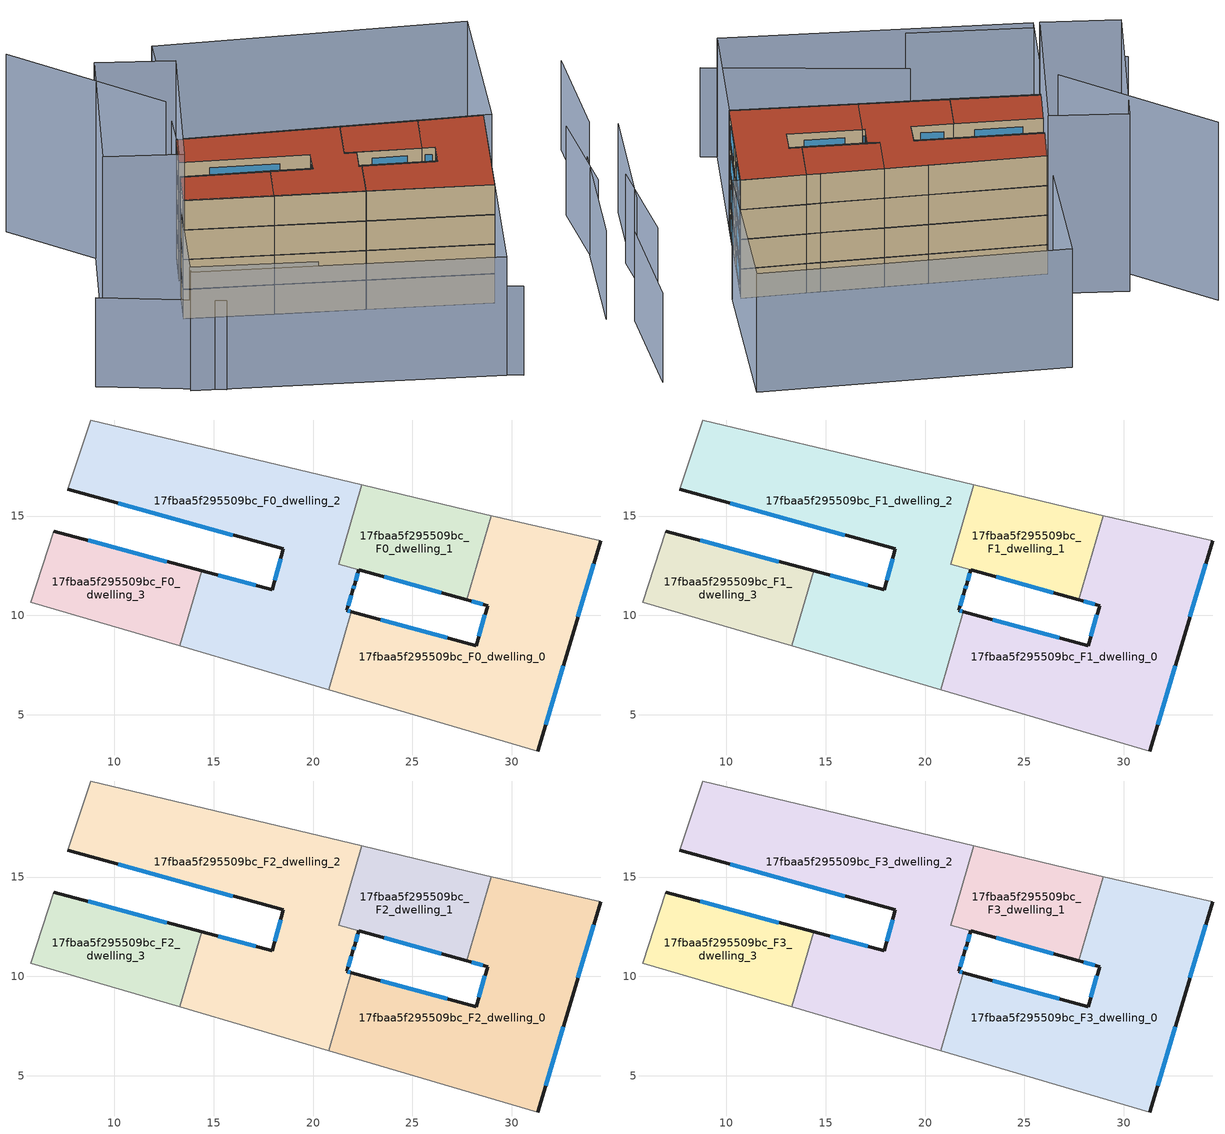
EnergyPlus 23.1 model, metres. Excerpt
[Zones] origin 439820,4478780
17fbaa5f295509bc_F0_dwelling_0
 floor ground (EU_floor_Construction): 31.33,3.17 32.99,8.77 34.48,13.75 28.98,15.02 27.74,10.78 28.79,10.49 28.22,8.47 21.94,10.18 20.78,6.26 z0
 wall outside (EU_wall_Construction): 21.94,10.18 28.22,8.47 28.79,10.49 27.74,10.78 / 34.48,13.75 32.99,8.77 31.33,3.17 z0:3
 wall adiabatic (EU_wall_Construction): 28.98,15.02 34.48,13.75 / 31.33,3.17 20.78,6.26 z0:3
 wall to 17fbaa5f295509bc_F0_dwelling_2 (EU_wall_Construction): 20.78,6.26 21.94,10.18 z0:3
 wall to 17fbaa5f295509bc_F0_dwelling_1 (EU_wall_Construction): 27.74,10.78 28.98,15.02 z0:3
 window (EU_Window_Construction): 23.41,9.78 26.75,8.87 / 28.36,8.94 28.66,10.02 / 28.54,10.56 27.99,10.72 / 34.13,12.59 33.34,9.94 / 32.6,7.46 31.72,4.48 z0.7:2.3
17fbaa5f295509bc_F0_dwelling_1
 floor ground (EU_floor_Construction): 27.74,10.78 28.98,15.02 27.8,15.29 22.46,16.58 21.28,12.58 z0
 wall outside (EU_wall_Construction): 27.74,10.78 22.31,12.29 z0:3
 wall adiabatic (EU_wall_Construction): 22.46,16.58 27.8,15.29 28.98,15.02 z0:3
 wall to 17fbaa5f295509bc_F0_dwelling_2 (EU_wall_Construction): 22.31,12.29 21.28,12.58 22.46,16.58 z0:3
 window (EU_Window_Construction): 26.47,11.14 23.58,11.94 z0.7:2.3
17fbaa5f295509bc_F0_dwelling_2
 floor ground (EU_floor_Construction): 20.78,6.26 21.94,10.18 21.7,10.25 22,11.25 22.01,11.28 22.09,11.57 22.31,12.29 21.28,12.58 22.45,16.58 18.76,17.47 8.82,19.83 7.65,16.34 18.51,13.34 17.95,11.28 14.39,12.24 13.28,8.46 z0
 wall outside (EU_wall_Construction): 14.39,12.24 17.95,11.28 18.51,13.34 7.65,16.34 / 22.31,12.29 22.09,11.57 22.01,11.28 22,11.25 21.7,10.25 21.94,10.18 z0:3
 wall adiabatic (EU_wall_Construction): 7.65,16.34 8.82,19.83 18.76,17.47 22.45,16.58 / 20.78,6.26 13.28,8.46 z0:3
 wall to 17fbaa5f295509bc_F0_dwelling_3 (EU_wall_Construction): 13.28,8.46 14.39,12.24 z0:3
 window (EU_Window_Construction): 15.22,12.02 17.12,11.5 / 18.08,11.76 18.38,12.86 / 15.97,14.04 10.19,15.63 / 22.26,12.12 22.14,11.74 / 22.07,11.5 22.03,11.35 / 21.93,11.02 21.77,10.49 / 21.75,10.23 21.88,10.2 z0.7:2.3
17fbaa5f295509bc_F0_dwelling_3
 floor ground (EU_floor_Construction): 13.28,8.46 14.39,12.24 6.95,14.24 5.79,10.66 z0
 wall outside (EU_wall_Construction): 6.95,14.24 14.39,12.24 z0:3
 wall adiabatic (EU_wall_Construction): 13.28,8.46 5.79,10.66 6.95,14.24 z0:3
 window (EU_Window_Construction): 8.69,13.77 12.65,12.71 z0.7:2.3
17fbaa5f295509bc_F1_dwelling_0
 floor to 17fbaa5f295509bc_F0_dwelling_0 (EU_floor_Construction): 31.33,3.17 32.99,8.77 34.48,13.75 28.98,15.02 27.74,10.78 28.79,10.49 28.22,8.47 21.94,10.18 20.78,6.26 z3
 wall outside (EU_wall_Construction): 21.94,10.18 28.22,8.47 28.79,10.49 27.74,10.78 / 34.48,13.75 32.99,8.77 31.33,3.17 z3:6
 wall adiabatic (EU_wall_Construction): 28.98,15.02 34.48,13.75 / 31.33,3.17 20.78,6.26 z3:6
 wall to 17fbaa5f295509bc_F1_dwelling_2 (EU_wall_Construction): 20.78,6.26 21.94,10.18 z3:6
 wall to 17fbaa5f295509bc_F1_dwelling_1 (EU_wall_Construction): 27.74,10.78 28.98,15.02 z3:6
 window (EU_Window_Construction): 23.41,9.78 26.75,8.87 / 28.36,8.94 28.66,10.02 / 28.54,10.56 27.99,10.72 / 34.13,12.59 33.34,9.94 / 32.6,7.46 31.72,4.48 z3.7:5.3
17fbaa5f295509bc_F1_dwelling_1
 floor to 17fbaa5f295509bc_F0_dwelling_1 (EU_floor_Construction): 27.74,10.78 28.98,15.02 27.8,15.29 22.46,16.58 21.28,12.58 z3
 wall outside (EU_wall_Construction): 27.74,10.78 22.31,12.29 z3:6
 wall adiabatic (EU_wall_Construction): 22.46,16.58 27.8,15.29 28.98,15.02 z3:6
 wall to 17fbaa5f295509bc_F1_dwelling_2 (EU_wall_Construction): 22.31,12.29 21.28,12.58 22.46,16.58 z3:6
 window (EU_Window_Construction): 26.47,11.14 23.58,11.94 z3.7:5.3
17fbaa5f295509bc_F1_dwelling_2
 floor to 17fbaa5f295509bc_F0_dwelling_2 (EU_floor_Construction): 20.78,6.26 21.94,10.18 21.7,10.25 22,11.25 22.01,11.28 22.09,11.57 22.31,12.29 21.28,12.58 22.46,16.58 18.76,17.47 8.82,19.83 7.65,16.34 18.51,13.34 17.95,11.28 14.39,12.24 13.28,8.46 z3
 wall outside (EU_wall_Construction): 14.39,12.24 17.95,11.28 18.51,13.34 7.65,16.34 / 22.31,12.29 22.09,11.57 22.01,11.28 22,11.25 21.7,10.25 21.94,10.18 z3:6
 wall adiabatic (EU_wall_Construction): 7.65,16.34 8.82,19.83 18.76,17.47 22.45,16.58 / 20.78,6.26 13.28,8.46 z3:6
 wall to 17fbaa5f295509bc_F1_dwelling_3 (EU_wall_Construction): 13.28,8.46 14.39,12.24 z3:6
 window (EU_Window_Construction): 15.22,12.02 17.12,11.5 / 18.08,11.76 18.38,12.86 / 15.97,14.04 10.19,15.63 / 22.26,12.12 22.14,11.74 / 22.07,11.5 22.03,11.35 / 21.93,11.02 21.77,10.49 / 21.75,10.23 21.88,10.2 z3.7:5.3
17fbaa5f295509bc_F1_dwelling_3
 floor to 17fbaa5f295509bc_F0_dwelling_3 (EU_floor_Construction): 13.28,8.46 14.39,12.24 6.95,14.24 5.79,10.66 z3
 wall outside (EU_wall_Construction): 6.95,14.24 14.39,12.24 z3:6
 wall adiabatic (EU_wall_Construction): 13.28,8.46 5.79,10.66 6.95,14.24 z3:6
 window (EU_Window_Construction): 8.69,13.77 12.65,12.71 z3.7:5.3
17fbaa5f295509bc_F2_dwelling_0
 floor to 17fbaa5f295509bc_F1_dwelling_0 (EU_floor_Construction): 31.33,3.17 32.99,8.77 34.48,13.75 28.98,15.02 27.74,10.78 28.79,10.49 28.22,8.47 21.94,10.18 20.78,6.26 z6
 wall outside (EU_wall_Construction): 21.94,10.18 28.22,8.47 28.79,10.49 27.74,10.78 / 34.48,13.75 32.99,8.77 31.33,3.17 z6:9
 wall adiabatic (EU_wall_Construction): 28.98,15.02 34.48,13.75 / 31.33,3.17 20.78,6.26 z6:9
 wall to 17fbaa5f295509bc_F2_dwelling_2 (EU_wall_Construction): 20.78,6.26 21.94,10.18 z6:9
 wall to 17fbaa5f295509bc_F2_dwelling_1 (EU_wall_Construction): 27.74,10.78 28.98,15.02 z6:9
 window (EU_Window_Construction): 23.41,9.78 26.75,8.87 / 28.36,8.94 28.66,10.02 / 28.54,10.56 27.99,10.72 / 34.13,12.59 33.34,9.94 / 32.6,7.46 31.72,4.48 z6.7:8.3
17fbaa5f295509bc_F2_dwelling_1
 floor to 17fbaa5f295509bc_F1_dwelling_1 (EU_floor_Construction): 27.74,10.78 28.98,15.02 27.8,15.29 22.46,16.58 21.28,12.58 z6
 wall outside (EU_wall_Construction): 27.74,10.78 22.31,12.29 z6:9
 wall adiabatic (EU_wall_Construction): 22.46,16.58 27.8,15.29 28.98,15.02 z6:9
 wall to 17fbaa5f295509bc_F2_dwelling_2 (EU_wall_Construction): 22.31,12.29 21.28,12.58 22.46,16.58 z6:9
 window (EU_Window_Construction): 26.47,11.14 23.58,11.94 z6.7:8.3
17fbaa5f295509bc_F2_dwelling_2
 floor to 17fbaa5f295509bc_F1_dwelling_2 (EU_floor_Construction): 20.78,6.26 21.94,10.18 21.7,10.25 22,11.25 22.01,11.28 22.09,11.57 22.31,12.29 21.28,12.58 22.46,16.58 18.76,17.47 8.82,19.83 7.65,16.34 18.51,13.34 17.95,11.28 14.39,12.24 13.28,8.46 z6
 wall outside (EU_wall_Construction): 14.39,12.24 17.95,11.28 18.51,13.34 7.65,16.34 / 22.31,12.29 22.09,11.57 22.01,11.28 22,11.25 21.7,10.25 21.94,10.18 z6:9
 wall adiabatic (EU_wall_Construction): 7.65,16.34 8.82,19.83 18.76,17.47 22.45,16.58 / 20.78,6.26 13.28,8.46 z6:9
 wall to 17fbaa5f295509bc_F2_dwelling_3 (EU_wall_Construction): 13.28,8.46 14.39,12.24 z6:9
 window (EU_Window_Construction): 15.22,12.02 17.12,11.5 / 18.08,11.76 18.38,12.86 / 15.97,14.04 10.19,15.63 / 22.26,12.12 22.14,11.74 / 22.07,11.5 22.03,11.35 / 21.93,11.02 21.77,10.49 / 21.75,10.23 21.88,10.2 z6.7:8.3
17fbaa5f295509bc_F2_dwelling_3
 floor to 17fbaa5f295509bc_F1_dwelling_3 (EU_floor_Construction): 13.28,8.46 14.39,12.24 6.95,14.24 5.79,10.66 z6
 wall outside (EU_wall_Construction): 6.95,14.24 14.39,12.24 z6:9
 wall adiabatic (EU_wall_Construction): 13.28,8.46 5.79,10.66 6.95,14.24 z6:9
 window (EU_Window_Construction): 8.69,13.77 12.65,12.71 z6.7:8.3
17fbaa5f295509bc_F3_dwelling_0
 floor to 17fbaa5f295509bc_F2_dwelling_0 (EU_floor_Construction): 31.33,3.17 32.99,8.77 34.48,13.75 28.98,15.02 27.74,10.78 28.79,10.49 28.22,8.47 21.94,10.18 20.78,6.26 z9
 wall outside (EU_wall_Construction): 21.94,10.18 28.22,8.47 28.79,10.49 27.74,10.78 / 34.48,13.75 32.99,8.77 31.33,3.17 z9:12
 wall adiabatic (EU_wall_Construction): 28.98,15.02 34.48,13.75 / 31.33,3.17 20.78,6.26 z9:12
 wall to 17fbaa5f295509bc_F3_dwelling_2 (EU_wall_Construction): 20.78,6.26 21.94,10.18 z9:12
 wall to 17fbaa5f295509bc_F3_dwelling_1 (EU_wall_Construction): 27.74,10.78 28.98,15.02 z9:12
 window (EU_Window_Construction): 23.41,9.78 26.75,8.87 / 28.36,8.94 28.66,10.02 / 28.54,10.56 27.99,10.72 / 34.13,12.59 33.34,9.94 / 32.6,7.46 31.72,4.48 z9.7:11.3
 roof outside (EU_roof_Construction): 34.48,13.75 32.99,8.77 31.33,3.17 20.78,6.26 21.94,10.18 28.22,8.47 28.79,10.49 27.74,10.78 28.98,15.02 z12
17fbaa5f295509bc_F3_dwelling_1
 floor to 17fbaa5f295509bc_F2_dwelling_1 (EU_floor_Construction): 27.74,10.78 28.98,15.02 27.8,15.29 22.46,16.58 21.28,12.58 z9
 wall outside (EU_wall_Construction): 27.74,10.78 22.31,12.29 z9:12
 wall adiabatic (EU_wall_Construction): 22.46,16.58 27.8,15.29 28.98,15.02 z9:12
 wall to 17fbaa5f295509bc_F3_dwelling_2 (EU_wall_Construction): 22.31,12.29 21.28,12.58 22.46,16.58 z9:12
 window (EU_Window_Construction): 26.47,11.14 23.58,11.94 z9.7:11.3
 roof outside (EU_roof_Construction): 28.98,15.02 27.74,10.78 21.28,12.58 22.46,16.58 27.8,15.29 z12
17fbaa5f295509bc_F3_dwelling_2
 floor to 17fbaa5f295509bc_F2_dwelling_2 (EU_floor_Construction): 20.78,6.26 21.94,10.18 21.7,10.25 22,11.25 22.01,11.28 22.09,11.57 22.31,12.29 21.28,12.58 22.46,16.58 18.76,17.47 8.82,19.83 7.65,16.34 18.51,13.34 17.95,11.28 14.39,12.24 13.28,8.46 z9
 wall outside (EU_wall_Construction): 14.39,12.24 17.95,11.28 18.51,13.34 7.65,16.34 / 22.31,12.29 22.09,11.57 22.01,11.28 22,11.25 21.7,10.25 21.94,10.18 z9:12
 wall adiabatic (EU_wall_Construction): 7.65,16.34 8.82,19.83 18.76,17.47 22.45,16.58 / 20.78,6.26 13.28,8.46 z9:12
 wall to 17fbaa5f295509bc_F3_dwelling_3 (EU_wall_Construction): 13.28,8.46 14.39,12.24 z9:12
 window (EU_Window_Construction): 15.22,12.02 17.12,11.5 / 18.08,11.76 18.38,12.86 / 15.97,14.04 10.19,15.63 / 22.26,12.12 22.14,11.74 / 22.07,11.5 22.03,11.35 / 21.93,11.02 21.77,10.49 / 21.75,10.23 21.88,10.2 z9.7:11.3
 roof outside (EU_roof_Construction): 22.46,16.58 21.28,12.58 22.31,12.29 22.09,11.57 22.01,11.28 22,11.25 21.7,10.25 21.94,10.18 20.78,6.26 13.28,8.46 14.39,12.24 17.95,11.28 18.51,13.34 7.65,16.34 8.82,19.83 18.76,17.47 z12
17fbaa5f295509bc_F3_dwelling_3
 floor to 17fbaa5f295509bc_F2_dwelling_3 (EU_floor_Construction): 13.28,8.46 14.39,12.24 6.95,14.24 5.79,10.66 z9
 wall outside (EU_wall_Construction): 6.95,14.24 14.39,12.24 z9:12
 wall adiabatic (EU_wall_Construction): 13.28,8.46 5.79,10.66 6.95,14.24 z9:12
 window (EU_Window_Construction): 8.69,13.77 12.65,12.71 z9.7:11.3
 roof outside (EU_roof_Construction): 14.39,12.24 13.28,8.46 5.79,10.66 6.95,14.24 z12
shading: 2.46,0.76 12.95,-2.43 / 31.33,3.17 28.13,-7.63 / 28.13,-7.63 2.29,0.02 / 2.29,0.02 5.49,10.82 / 5.49,10.82 31.33,3.17 / 35.18,13.52 8.82,19.83 / 8.82,19.83 12.24,34.12 / 12.24,34.12 38.6,27.81 / 38.6,27.81 35.18,13.52 z0:12; 12.94,-1.45 29.47,-8.17 / -4.99,3.59 5.16,-0.97 / 39.2,-2.65 42.01,8.7 / 41.5,4.95 42.05,13.75 / 44.11,13.62 45.46,23.46 z0:9; -3.16,28.9 6.73,17 / 9.87,22.63 5.14,8.74 / 5.14,8.74 -1.43,10.98 / -1.43,10.98 3.29,24.86 / 3.29,24.86 9.87,22.63 z0:18
[Building]
EU S2 Campaign: North Axis=0; Terrain=City; Solar Distribution=FullExterior
[Site:Location]
Madrid: Latitude=40.5; Longitude=-3.5; Time Zone=1; Elevation=609
[SizingPeriod:WeatherFileDays]
AnnualSizingPeriod: Begin Month=1; Begin Day of Month=1; End Month=12; End Day of Month=31; Day of Week for Start Day=Monday; Use Weather File Daylight Saving Period=No; Use Weather File Rain and Snow Indicators=No
[MATERIAL]
EU_InternalMass_Material: Roughness=MediumRough; Thickness=0.1; Conductivity=1; Density=1800; Specific Heat=900; Thermal Absorptance=0.9; Solar Absorptance=0.7; Visible Absorptance=0.7
[MATERIAL:NOMASS] Roughness=MediumRough; Thermal Absorptance=0.9; Solar Absorptance=0.7; Visible Absorptance=0.7
Name | Thermal Resistance
EU_wall_NoMass | 0.419739
EU_roof_NoMass | 0.352165
EU_floor_NoMass | 0.608284
[WINDOWMATERIAL:SIMPLEGLAZINGSYSTEM]
EU_Window_SimpleGlazing: UFactor=4.8352; Solar Heat Gain Coefficient=0.85; Visible Transmittance=0.85
[CONSTRUCTION]
EU_wall_Construction: EU_wall_NoMass
EU_roof_Construction: EU_roof_NoMass
EU_floor_Construction: EU_floor_NoMass
EU_InternalMass_Construction: EU_InternalMass_Material
EU_Window_Construction: EU_Window_SimpleGlazing
[ZONE] Type=1; Multiplier=1; Ceiling Height=autocalculate; Floor Area=autocalculate; Part of Total Floor Area=Yes
Name | Volume
17fbaa5f295509bc_F0_dwelling_0 | 243.064
17fbaa5f295509bc_F1_dwelling_0; 17fbaa5f295509bc_F2_dwelling_0; 17fbaa5f295509bc_F3_dwelling_0 | 243.065
17fbaa5f295509bc_F0_dwelling_1 | 86.064
17fbaa5f295509bc_F1_dwelling_1; 17fbaa5f295509bc_F2_dwelling_1; 17fbaa5f295509bc_F3_dwelling_1 | 86.0643
17fbaa5f295509bc_F0_dwelling_2 | 285.192
17fbaa5f295509bc_F1_dwelling_2; 17fbaa5f295509bc_F2_dwelling_2; 17fbaa5f295509bc_F3_dwelling_2 | 285.217
17fbaa5f295509bc_F0_dwelling_3 | 89.562
17fbaa5f295509bc_F1_dwelling_3; 17fbaa5f295509bc_F2_dwelling_3; 17fbaa5f295509bc_F3_dwelling_3 | 89.5624
[INTERNALMASS] Construction=EU_InternalMass_Construction
Name | Zone or ZoneList | Surface Area
17fbaa5f295509bc_F0_dwelling_0_EU_InternalMass | 17fbaa5f295509bc_F0_dwelling_0 | 81.0225
17fbaa5f295509bc_F0_dwelling_1_EU_InternalMass | 17fbaa5f295509bc_F0_dwelling_1 | 28.6961
17fbaa5f295509bc_F0_dwelling_2_EU_InternalMass | 17fbaa5f295509bc_F0_dwelling_2 | 95.0745
17fbaa5f295509bc_F0_dwelling_3_EU_InternalMass | 17fbaa5f295509bc_F0_dwelling_3 | 29.8541
17fbaa5f295509bc_F1_dwelling_0_EU_InternalMass | 17fbaa5f295509bc_F1_dwelling_0 | 81.0225
17fbaa5f295509bc_F1_dwelling_1_EU_InternalMass | 17fbaa5f295509bc_F1_dwelling_1 | 28.6961
17fbaa5f295509bc_F1_dwelling_2_EU_InternalMass | 17fbaa5f295509bc_F1_dwelling_2 | 95.0745
17fbaa5f295509bc_F1_dwelling_3_EU_InternalMass | 17fbaa5f295509bc_F1_dwelling_3 | 29.8541
17fbaa5f295509bc_F2_dwelling_0_EU_InternalMass | 17fbaa5f295509bc_F2_dwelling_0 | 81.0225
17fbaa5f295509bc_F2_dwelling_1_EU_InternalMass | 17fbaa5f295509bc_F2_dwelling_1 | 28.6961
17fbaa5f295509bc_F2_dwelling_2_EU_InternalMass | 17fbaa5f295509bc_F2_dwelling_2 | 95.0745
17fbaa5f295509bc_F2_dwelling_3_EU_InternalMass | 17fbaa5f295509bc_F2_dwelling_3 | 29.8541
17fbaa5f295509bc_F3_dwelling_0_EU_InternalMass | 17fbaa5f295509bc_F3_dwelling_0 | 81.0225
17fbaa5f295509bc_F3_dwelling_1_EU_InternalMass | 17fbaa5f295509bc_F3_dwelling_1 | 28.6961
17fbaa5f295509bc_F3_dwelling_2_EU_InternalMass | 17fbaa5f295509bc_F3_dwelling_2 | 95.0745
17fbaa5f295509bc_F3_dwelling_3_EU_InternalMass | 17fbaa5f295509bc_F3_dwelling_3 | 29.8541
[OTHEREQUIPMENT] Fuel Type=Electricity; Design Level Calculation Method=Watts/Area; Power per Zone Floor Area=1; Fraction Latent=0; Fraction Radiant=0; Fraction Lost=0; Carbon Dioxide Generation Rate=0; EndUse Subcategory=EU_Step8_InternalGains
Name | Zone or ZoneList or Space or SpaceList | Schedule
EU_Step8_InternalGain_17fbaa5f295509bc_F0_dwelling_0_f000 | 17fbaa5f295509bc_F0_dwelling_0 | EU_Step8_GainSchedule_17fbaa5f295509bc_F0_dwelling_0_f000
EU_Step8_InternalGain_17fbaa5f295509bc_F0_dwelling_1_f000 | 17fbaa5f295509bc_F0_dwelling_1 | EU_Step8_GainSchedule_17fbaa5f295509bc_F0_dwelling_1_f000
EU_Step8_InternalGain_17fbaa5f295509bc_F0_dwelling_2_f000 | 17fbaa5f295509bc_F0_dwelling_2 | EU_Step8_GainSchedule_17fbaa5f295509bc_F0_dwelling_2_f000
EU_Step8_InternalGain_17fbaa5f295509bc_F0_dwelling_3_f000 | 17fbaa5f295509bc_F0_dwelling_3 | EU_Step8_GainSchedule_17fbaa5f295509bc_F0_dwelling_3_f000
EU_Step8_InternalGain_17fbaa5f295509bc_F1_dwelling_0_f000 | 17fbaa5f295509bc_F1_dwelling_0 | EU_Step8_GainSchedule_17fbaa5f295509bc_F1_dwelling_0_f000
EU_Step8_InternalGain_17fbaa5f295509bc_F1_dwelling_1_f000 | 17fbaa5f295509bc_F1_dwelling_1 | EU_Step8_GainSchedule_17fbaa5f295509bc_F1_dwelling_1_f000
EU_Step8_InternalGain_17fbaa5f295509bc_F1_dwelling_2_f000 | 17fbaa5f295509bc_F1_dwelling_2 | EU_Step8_GainSchedule_17fbaa5f295509bc_F1_dwelling_2_f000
EU_Step8_InternalGain_17fbaa5f295509bc_F1_dwelling_3_f000 | 17fbaa5f295509bc_F1_dwelling_3 | EU_Step8_GainSchedule_17fbaa5f295509bc_F1_dwelling_3_f000
EU_Step8_InternalGain_17fbaa5f295509bc_F2_dwelling_0_f000 | 17fbaa5f295509bc_F2_dwelling_0 | EU_Step8_GainSchedule_17fbaa5f295509bc_F2_dwelling_0_f000
EU_Step8_InternalGain_17fbaa5f295509bc_F2_dwelling_1_f000 | 17fbaa5f295509bc_F2_dwelling_1 | EU_Step8_GainSchedule_17fbaa5f295509bc_F2_dwelling_1_f000
EU_Step8_InternalGain_17fbaa5f295509bc_F2_dwelling_2_f000 | 17fbaa5f295509bc_F2_dwelling_2 | EU_Step8_GainSchedule_17fbaa5f295509bc_F2_dwelling_2_f000
EU_Step8_InternalGain_17fbaa5f295509bc_F2_dwelling_3_f000 | 17fbaa5f295509bc_F2_dwelling_3 | EU_Step8_GainSchedule_17fbaa5f295509bc_F2_dwelling_3_f000
EU_Step8_InternalGain_17fbaa5f295509bc_F3_dwelling_0_f000 | 17fbaa5f295509bc_F3_dwelling_0 | EU_Step8_GainSchedule_17fbaa5f295509bc_F3_dwelling_0_f000
EU_Step8_InternalGain_17fbaa5f295509bc_F3_dwelling_1_f000 | 17fbaa5f295509bc_F3_dwelling_1 | EU_Step8_GainSchedule_17fbaa5f295509bc_F3_dwelling_1_f000
EU_Step8_InternalGain_17fbaa5f295509bc_F3_dwelling_2_f000 | 17fbaa5f295509bc_F3_dwelling_2 | EU_Step8_GainSchedule_17fbaa5f295509bc_F3_dwelling_2_f000
EU_Step8_InternalGain_17fbaa5f295509bc_F3_dwelling_3_f000 | 17fbaa5f295509bc_F3_dwelling_3 | EU_Step8_GainSchedule_17fbaa5f295509bc_F3_dwelling_3_f000
[ZONEVENTILATION:DESIGNFLOWRATE] Schedule=EU_AlwaysOn; Design Flow Rate Calculation Method=AirChanges/Hour; Air Changes per Hour=0.703302; Ventilation Type=Natural; Fan Pressure Rise=0; Fan Total Efficiency=1; Constant Term Coefficient=1; Temperature Term Coefficient=0; Velocity Term Coefficient=0; Velocity Squared Term Coefficient=0; Minimum Indoor Temperature=-100; Maximum Indoor Temperature=100; Delta Temperature=-100; Minimum Outdoor Temperature=-100; Maximum Outdoor Temperature=100; Maximum Wind Speed=40
Name | Zone or ZoneList or Space or SpaceList
EU_ConstantAir_17fbaa5f295509bc_F0_dwelling_0 | 17fbaa5f295509bc_F0_dwelling_0
EU_ConstantAir_17fbaa5f295509bc_F0_dwelling_1 | 17fbaa5f295509bc_F0_dwelling_1
EU_ConstantAir_17fbaa5f295509bc_F0_dwelling_2 | 17fbaa5f295509bc_F0_dwelling_2
EU_ConstantAir_17fbaa5f295509bc_F0_dwelling_3 | 17fbaa5f295509bc_F0_dwelling_3
EU_ConstantAir_17fbaa5f295509bc_F1_dwelling_0 | 17fbaa5f295509bc_F1_dwelling_0
EU_ConstantAir_17fbaa5f295509bc_F1_dwelling_1 | 17fbaa5f295509bc_F1_dwelling_1
EU_ConstantAir_17fbaa5f295509bc_F1_dwelling_2 | 17fbaa5f295509bc_F1_dwelling_2
EU_ConstantAir_17fbaa5f295509bc_F1_dwelling_3 | 17fbaa5f295509bc_F1_dwelling_3
EU_ConstantAir_17fbaa5f295509bc_F2_dwelling_0 | 17fbaa5f295509bc_F2_dwelling_0
EU_ConstantAir_17fbaa5f295509bc_F2_dwelling_1 | 17fbaa5f295509bc_F2_dwelling_1
EU_ConstantAir_17fbaa5f295509bc_F2_dwelling_2 | 17fbaa5f295509bc_F2_dwelling_2
EU_ConstantAir_17fbaa5f295509bc_F2_dwelling_3 | 17fbaa5f295509bc_F2_dwelling_3
EU_ConstantAir_17fbaa5f295509bc_F3_dwelling_0 | 17fbaa5f295509bc_F3_dwelling_0
EU_ConstantAir_17fbaa5f295509bc_F3_dwelling_1 | 17fbaa5f295509bc_F3_dwelling_1
EU_ConstantAir_17fbaa5f295509bc_F3_dwelling_2 | 17fbaa5f295509bc_F3_dwelling_2
EU_ConstantAir_17fbaa5f295509bc_F3_dwelling_3 | 17fbaa5f295509bc_F3_dwelling_3
[HVACTEMPLATE:THERMOSTAT] Constant Heating Setpoint=20; Constant Cooling Setpoint=50
EU_HeatOnly_17fbaa5f295509bc_F0_dwelling_0; EU_HeatOnly_17fbaa5f295509bc_F0_dwelling_1; EU_HeatOnly_17fbaa5f295509bc_F0_dwelling_2; EU_HeatOnly_17fbaa5f295509bc_F0_dwelling_3; EU_HeatOnly_17fbaa5f295509bc_F1_dwelling_0; EU_HeatOnly_17fbaa5f295509bc_F1_dwelling_1; EU_HeatOnly_17fbaa5f295509bc_F1_dwelling_2; EU_HeatOnly_17fbaa5f295509bc_F1_dwelling_3; EU_HeatOnly_17fbaa5f295509bc_F2_dwelling_0; EU_HeatOnly_17fbaa5f295509bc_F2_dwelling_1; EU_HeatOnly_17fbaa5f295509bc_F2_dwelling_2; EU_HeatOnly_17fbaa5f295509bc_F2_dwelling_3; EU_HeatOnly_17fbaa5f295509bc_F3_dwelling_0; EU_HeatOnly_17fbaa5f295509bc_F3_dwelling_1; EU_HeatOnly_17fbaa5f295509bc_F3_dwelling_2; EU_HeatOnly_17fbaa5f295509bc_F3_dwelling_3
[HVACTEMPLATE:ZONE:IDEALLOADSAIRSYSTEM] System Availability Schedule=EU_AlwaysOn; Maximum Heating Supply Air Temperature=50; Minimum Cooling Supply Air Temperature=13; Maximum Heating Supply Air Humidity Ratio=0.0156; Minimum Cooling Supply Air Humidity Ratio=0.0077; Heating Limit=NoLimit; Cooling Limit=NoLimit; Heating Availability Schedule=EU_AlwaysOn; Cooling Availability Schedule=EU_CoolingOff; Dehumidification Control Type=ConstantSensibleHeatRatio; Cooling Sensible Heat Ratio=0.7; Dehumidification Setpoint=60; Humidification Control Type=None; Humidification Setpoint=30; Outdoor Air Method=None; Outdoor Air Flow Rate per Person=0.00944; Outdoor Air Flow Rate per Zone Floor Area=0; Outdoor Air Flow Rate per Zone=0; Demand Controlled Ventilation Type=None; Outdoor Air Economizer Type=NoEconomizer; Heat Recovery Type=None; Sensible Heat Recovery Effectiveness=0.7; Latent Heat Recovery Effectiveness=0.65
Name | Template Thermostat
17fbaa5f295509bc_F0_dwelling_0 | EU_HeatOnly_17fbaa5f295509bc_F0_dwelling_0
17fbaa5f295509bc_F0_dwelling_1 | EU_HeatOnly_17fbaa5f295509bc_F0_dwelling_1
17fbaa5f295509bc_F0_dwelling_2 | EU_HeatOnly_17fbaa5f295509bc_F0_dwelling_2
17fbaa5f295509bc_F0_dwelling_3 | EU_HeatOnly_17fbaa5f295509bc_F0_dwelling_3
17fbaa5f295509bc_F1_dwelling_0 | EU_HeatOnly_17fbaa5f295509bc_F1_dwelling_0
17fbaa5f295509bc_F1_dwelling_1 | EU_HeatOnly_17fbaa5f295509bc_F1_dwelling_1
17fbaa5f295509bc_F1_dwelling_2 | EU_HeatOnly_17fbaa5f295509bc_F1_dwelling_2
17fbaa5f295509bc_F1_dwelling_3 | EU_HeatOnly_17fbaa5f295509bc_F1_dwelling_3
17fbaa5f295509bc_F2_dwelling_0 | EU_HeatOnly_17fbaa5f295509bc_F2_dwelling_0
17fbaa5f295509bc_F2_dwelling_1 | EU_HeatOnly_17fbaa5f295509bc_F2_dwelling_1
17fbaa5f295509bc_F2_dwelling_2 | EU_HeatOnly_17fbaa5f295509bc_F2_dwelling_2
17fbaa5f295509bc_F2_dwelling_3 | EU_HeatOnly_17fbaa5f295509bc_F2_dwelling_3
17fbaa5f295509bc_F3_dwelling_0 | EU_HeatOnly_17fbaa5f295509bc_F3_dwelling_0
17fbaa5f295509bc_F3_dwelling_1 | EU_HeatOnly_17fbaa5f295509bc_F3_dwelling_1
17fbaa5f295509bc_F3_dwelling_2 | EU_HeatOnly_17fbaa5f295509bc_F3_dwelling_2
17fbaa5f295509bc_F3_dwelling_3 | EU_HeatOnly_17fbaa5f295509bc_F3_dwelling_3
[SIZING:ZONE] Zone Cooling Design Supply Air Temperature Input Method=SupplyAirTemperature; Zone Cooling Design Supply Air Temperature=13; Zone Heating Design Supply Air Temperature Input Method=SupplyAirTemperature; Zone Heating Design Supply Air Temperature=50; Zone Cooling Design Supply Air Humidity Ratio=0.008; Zone Heating Design Supply Air Humidity Ratio=0.008; Cooling Design Air Flow Method=DesignDay; Cooling Design Air Flow Rate=0; Cooling Minimum Air Flow per Zone Floor Area=0.000762; Cooling Minimum Air Flow=0; Cooling Minimum Air Flow Fraction=0.2; Heating Design Air Flow Method=DesignDay; Heating Design Air Flow Rate=0; Heating Maximum Air Flow per Zone Floor Area=0.002032; Heating Maximum Air Flow=0.141576; Heating Maximum Air Flow Fraction=0.3; Account for Dedicated Outdoor Air System=No; Dedicated Outdoor Air System Control Strategy=NeutralSupplyAir; Dedicated Outdoor Air Low Setpoint Temperature for Design=autosize; Dedicated Outdoor Air High Setpoint Temperature for Design=autosize; Zone Load Sizing Method=Sensible Load Only No Latent Load; Zone Latent Cooling Design Supply Air Humidity Ratio Input Method=HumidityRatioDifference; Zone Cooling Design Supply Air Humidity Ratio Difference=0.005; Zone Latent Heating Design Supply Air Humidity Ratio Input Method=HumidityRatioDifference; Zone Humidification Design Supply Air Humidity Ratio Difference=0.005
17fbaa5f295509bc_F0_dwelling_0; 17fbaa5f295509bc_F0_dwelling_1; 17fbaa5f295509bc_F0_dwelling_2; 17fbaa5f295509bc_F0_dwelling_3; 17fbaa5f295509bc_F1_dwelling_0; 17fbaa5f295509bc_F1_dwelling_1; 17fbaa5f295509bc_F1_dwelling_2; 17fbaa5f295509bc_F1_dwelling_3; 17fbaa5f295509bc_F2_dwelling_0; 17fbaa5f295509bc_F2_dwelling_1; 17fbaa5f295509bc_F2_dwelling_2; 17fbaa5f295509bc_F2_dwelling_3; 17fbaa5f295509bc_F3_dwelling_0; 17fbaa5f295509bc_F3_dwelling_1; 17fbaa5f295509bc_F3_dwelling_2; 17fbaa5f295509bc_F3_dwelling_3
[SCHEDULE:CONSTANT]
Name | Hourly Value
EU_AlwaysOn | 1
EU_CoolingOff | 0
[SCHEDULE:FILE] Column Number=1; Rows to Skip at Top=0; Number of Hours of Data=8760; Column Separator=Comma; Interpolate to Timestep=No; Minutes per Item=60; Adjust Schedule for Daylight Savings=Yes
Name | File
EU_Step8_GainSchedule_17fbaa5f295509bc_F0_dwelling_0_f000 | ../../schedules/17fbaa5f295509bc/17fbaa5f295509bc_F0_dwelling_0_f000_gain.csv
EU_Step8_GainSchedule_17fbaa5f295509bc_F0_dwelling_1_f000 | ../../schedules/17fbaa5f295509bc/17fbaa5f295509bc_F0_dwelling_1_f000_gain.csv
EU_Step8_GainSchedule_17fbaa5f295509bc_F0_dwelling_2_f000 | ../../schedules/17fbaa5f295509bc/17fbaa5f295509bc_F0_dwelling_2_f000_gain.csv
EU_Step8_GainSchedule_17fbaa5f295509bc_F0_dwelling_3_f000 | ../../schedules/17fbaa5f295509bc/17fbaa5f295509bc_F0_dwelling_3_f000_gain.csv
EU_Step8_GainSchedule_17fbaa5f295509bc_F1_dwelling_0_f000 | ../../schedules/17fbaa5f295509bc/17fbaa5f295509bc_F1_dwelling_0_f000_gain.csv
EU_Step8_GainSchedule_17fbaa5f295509bc_F1_dwelling_1_f000 | ../../schedules/17fbaa5f295509bc/17fbaa5f295509bc_F1_dwelling_1_f000_gain.csv
EU_Step8_GainSchedule_17fbaa5f295509bc_F1_dwelling_2_f000 | ../../schedules/17fbaa5f295509bc/17fbaa5f295509bc_F1_dwelling_2_f000_gain.csv
EU_Step8_GainSchedule_17fbaa5f295509bc_F1_dwelling_3_f000 | ../../schedules/17fbaa5f295509bc/17fbaa5f295509bc_F1_dwelling_3_f000_gain.csv
EU_Step8_GainSchedule_17fbaa5f295509bc_F2_dwelling_0_f000 | ../../schedules/17fbaa5f295509bc/17fbaa5f295509bc_F2_dwelling_0_f000_gain.csv
EU_Step8_GainSchedule_17fbaa5f295509bc_F2_dwelling_1_f000 | ../../schedules/17fbaa5f295509bc/17fbaa5f295509bc_F2_dwelling_1_f000_gain.csv
EU_Step8_GainSchedule_17fbaa5f295509bc_F2_dwelling_2_f000 | ../../schedules/17fbaa5f295509bc/17fbaa5f295509bc_F2_dwelling_2_f000_gain.csv
EU_Step8_GainSchedule_17fbaa5f295509bc_F2_dwelling_3_f000 | ../../schedules/17fbaa5f295509bc/17fbaa5f295509bc_F2_dwelling_3_f000_gain.csv
EU_Step8_GainSchedule_17fbaa5f295509bc_F3_dwelling_0_f000 | ../../schedules/17fbaa5f295509bc/17fbaa5f295509bc_F3_dwelling_0_f000_gain.csv
EU_Step8_GainSchedule_17fbaa5f295509bc_F3_dwelling_1_f000 | ../../schedules/17fbaa5f295509bc/17fbaa5f295509bc_F3_dwelling_1_f000_gain.csv
EU_Step8_GainSchedule_17fbaa5f295509bc_F3_dwelling_2_f000 | ../../schedules/17fbaa5f295509bc/17fbaa5f295509bc_F3_dwelling_2_f000_gain.csv
EU_Step8_GainSchedule_17fbaa5f295509bc_F3_dwelling_3_f000 | ../../schedules/17fbaa5f295509bc/17fbaa5f295509bc_F3_dwelling_3_f000_gain.csv
